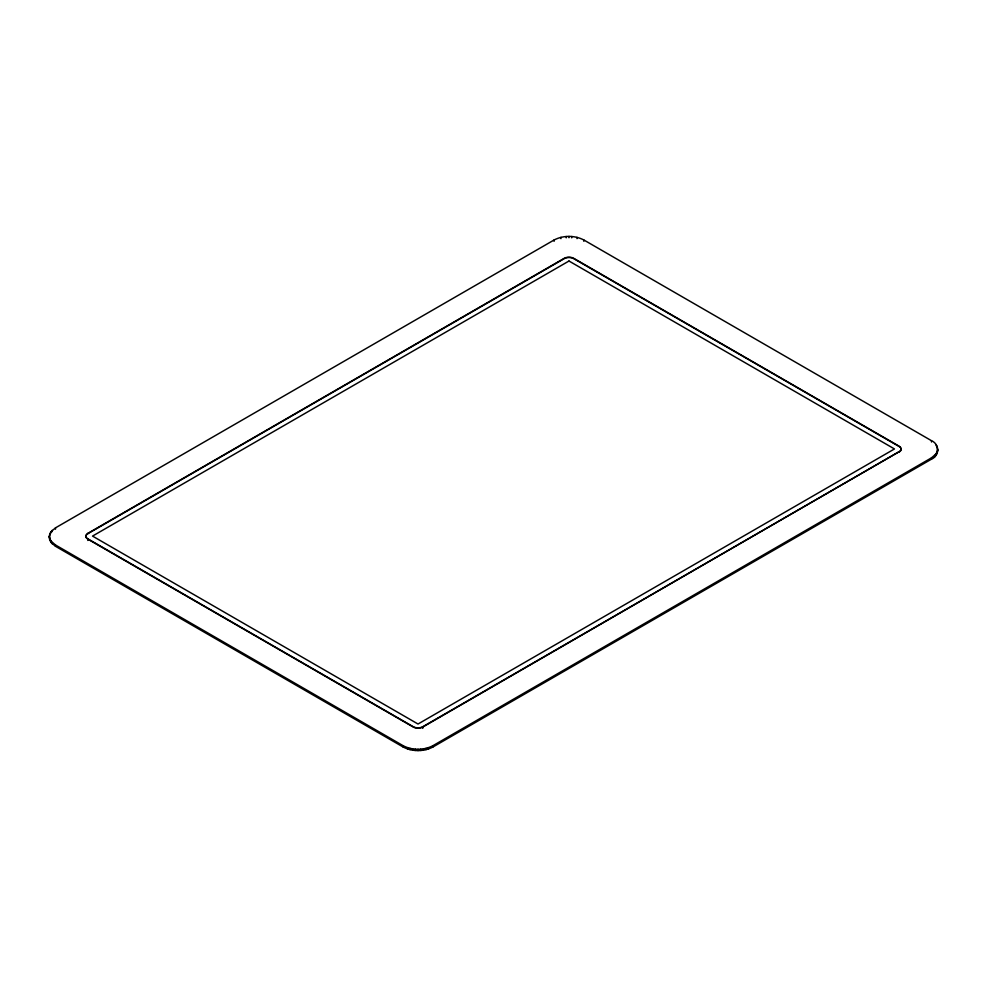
<?xml version="1.0" encoding="UTF-8"?>
<svg xmlns="http://www.w3.org/2000/svg" width="987" height="987" viewBox="0 0 987 987"><rect width="100%" height="100%" fill="white"/><g stroke="black" fill="none" stroke-linecap="round" stroke-linejoin="round"><path stroke-width="1.48" d="M49.35 536.422L50.954 531.783L55.506 527.848L554.114 239.977C563.232 235.214 574.718 235.214 583.835 239.977L931.494 440.695C939.538 443.928 939.562 455.92 931.494 459.152L432.886 747.023C423.768 751.786 412.282 751.786 403.165 747.023L55.506 546.304L50.954 542.369L49.35 536.422L49.535 539.309M49.35 537.73L49.535 534.843M937.465 452.157L937.65 449.27L937.65 450.578M49.535 538.001L50.954 541.061L55.506 544.997L403.165 745.716C412.282 750.478 423.768 750.478 432.886 745.716L931.494 457.845L936.046 453.909L937.465 450.849M87.818 533.375L564.256 258.298A6.675 3.849 0 0 1 573.694 258.298L899.182 446.223A6.675 3.849 0 0 1 899.182 451.664L422.744 727.074A6.675 3.849 0 0 1 413.306 727.074L87.818 539.149A6.675 3.849 0 0 1 87.818 533.696L87.818 533.375A6.675 3.849 0 0 0 87.818 538.816L87.818 540.457M87.818 533.696L564.256 258.631A6.675 3.849 0 0 1 573.694 258.631L899.182 446.543A6.675 3.849 0 0 1 900.243 447.345M87.818 538.816L413.306 726.74A6.675 3.849 0 0 0 422.744 726.74L899.182 451.664M937.465 447.691L937.465 448.999M936.934 446.136L936.934 447.444L936.046 444.631M936.934 452.416L936.934 453.724M936.046 453.909L936.046 455.217M934.837 455.34L934.837 456.648M931.494 440.695L931.494 442.003M931.494 457.845L931.494 459.152M583.835 239.977L583.835 241.284M577.013 237.336L577.013 238.644M571.72 236.522L571.72 237.83M568.981 236.424L568.981 237.731M566.23 236.522L566.23 237.83M560.937 237.336L560.937 238.644M554.114 239.977L554.114 241.284M432.886 745.716L432.886 747.023M428.531 747.652L428.531 748.96M426.063 748.356L426.063 749.664M423.46 748.862L423.46 750.169M422.769 726.716L422.744 728.369M420.77 749.17L420.77 750.478M418.019 749.269L418.019 750.576M415.28 749.17L415.28 750.478M412.591 748.862L412.591 750.169M409.987 748.356L409.987 749.664M407.52 747.652L407.52 748.96M403.165 745.716L403.165 747.023M55.506 527.848L55.506 529.155M55.506 544.997L55.506 546.304M52.163 530.352L52.163 531.66M52.163 542.492L52.163 543.8M50.954 531.783L50.066 534.584L50.066 533.276M50.954 541.061L50.954 542.369M50.066 539.556L50.066 540.864M900.909 448.271A6.675 3.849 0 0 1 899.182 451.997M568.981 261.024L92.531 536.089L418.019 724.014L894.469 448.949L568.981 261.024"/></g></svg>
